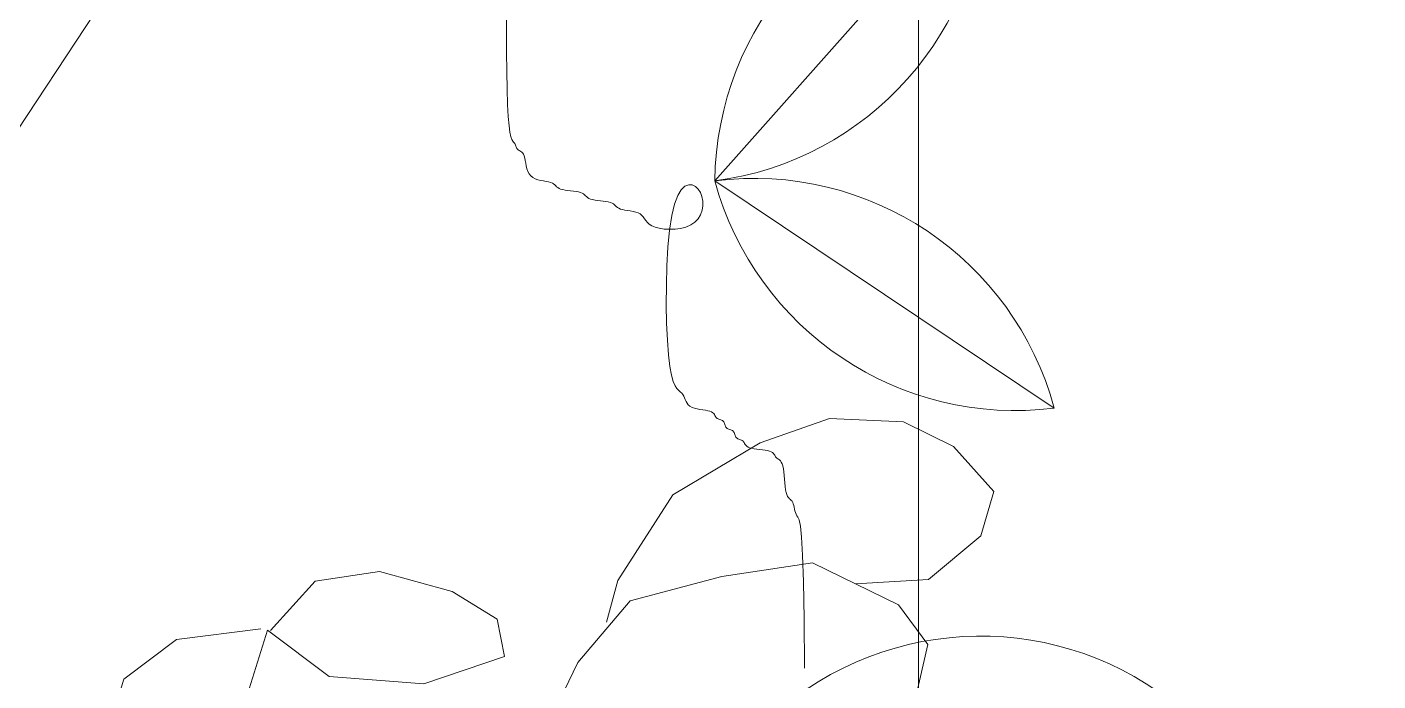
# Model space of a CAD drawing. Header units: millimetres. Extents: x 42 to 552, y 43 to 535.
# Drawn here: x 285.4556 to 285.6748, y 504.4771 to 504.5831 of the extents above; entities that cross this region are included whole.
import ezdxf

# ---------------------------------------------------------------- set-up
doc = ezdxf.new("R2010")
doc.units = ezdxf.units.MM
doc.header["$LTSCALE"] = 0.75
doc.header["$MEASUREMENT"] = 0
doc.layers.add('Gramado', color=9, linetype='Continuous', lineweight=0)
doc.layers.add('Linhas', color=7, linetype='Continuous', lineweight=15)

# ---------------------------------------------------------------- blocks, each defined once
blk = doc.blocks.new('arbusto2vista')
for p, q in [((-0.2437933636612115, 0.2606370195019849), (-0.1938131823787899, 0.3364288530888189)), ((-0.1116054882124899, 0.2275617428612691), (-0.1003410256614075, 0.2314952110814943)), ((-0.1003410256614075, 0.2314952110814943), (-0.08837509000630916, 0.2309649033259689)), ((-0.08837509000630916, 0.2309649033259689), (-0.08023930093997933, 0.2270009940809246)), ((-0.125769704350887, 0.2191525103341974), (-0.1116054882124899, 0.2275617428612691)), ((-0.08023930093997933, 0.2270009940809246), (-0.07372654993145034, 0.2197058543588355)), ((-0.07372654993145034, 0.2197058543588355), (-0.0758103704662858, 0.2124771206552509)), ((-0.134700827692825, 0.2052493273450864), (-0.125769704350887, 0.2191525103341974)), ((-0.0758103704662858, 0.2124771206552509), (-0.08428365401368865, 0.2054171639827871)), ((-0.1838474405059287, 0.2051264717057393), (-0.1734000359390961, 0.2066956252790249)), ((-0.1734000359390961, 0.2066956252790249), (-0.1615920019665964, 0.2034576691712005)), ((-0.1031057205231036, 0.2081101917230512), (-0.1178569498169395, 0.2058755417506859)), ((-0.08915865355214692, 0.2013149187315832), (-0.1031057205231036, 0.2081101917230512)), ((-0.1910527477138544, 0.1971330235493838), (-0.1838474405059287, 0.2051264717057393)), ((-0.1365527856479503, 0.198496483709846), (-0.134700827692825, 0.2052493273450864)), ((-0.1178569498169395, 0.2058755417506859), (-0.1327226390592955, 0.2019300851992512)), ((-0.08428365401368865, 0.2054171639827871), (-0.0961321870376537, 0.2047125552273314)), ((-0.1615920019665964, 0.2034576691712005), (-0.1542760778676211, 0.1989881881774807)), ((-0.1327226390592955, 0.2019300851992512), (-0.1411929799242557, 0.1919244054367368)), ((-0.08438928591499462, 0.1948691881333389), (-0.08915865355214692, 0.2013149187315832)), ((-0.1926201002432322, 0.1973889347923716), (-0.2063063775784144, 0.1956936187494307)), ((-0.1542760778676211, 0.1989881881774807), (-0.1531237838810853, 0.1929051085850233)), ((-0.2063063775784144, 0.1956936187494307), (-0.2148707018964728, 0.189232051747581)), ((-0.1915751985570182, 0.1972183272970369), (-0.196060859249144, 0.1828858883052931)), ((-0.18154124023755, 0.189685083994334), (-0.1915751985570182, 0.1972183272970369)), ((-0.08635570381875368, 0.1864055379188869), (-0.08438928591499462, 0.1948691881333389)), ((-0.1531237838810853, 0.1929051085850233), (-0.1661818303681457, 0.1884872452237119)), ((-0.1411929799242557, 0.1919244054367368), (-0.1449027811993915, 0.1843101643461296)), ((-0.2148707018964728, 0.189232051747581), (-0.2184172409073426, 0.1773662488311629)), ((-0.1661818303681457, 0.1884872452237119), (-0.18154124023755, 0.189685083994334))]:
    blk.add_line(p, q)
blk = doc.blocks.new('arbusto8vista')
for p, q in [((-0.2117229357953363, 0.264233463783782), (-0.1236778428509808, 0.3633109320789885)), ((-0.2793575074731507, 0.3192328469332892), (-0.2793827278676986, 0.312625193426598)), ((-0.2793827278676986, 0.312625193426598), (-0.2793575074731507, 0.306017539919921)), ((-0.2793575074731507, 0.306017539919921), (-0.2792818462894786, 0.29968713061632)), ((-0.2792818462894786, 0.29968713061632), (-0.2791557443167108, 0.2939112097188712)), ((-0.2791557443167108, 0.2939112097188712), (-0.2789792015548471, 0.2889670214306648)), ((-0.2789792015548471, 0.2889670214306648), (-0.2787543197034097, 0.2850614487226864)), ((-0.2787543197034097, 0.2850614487226864), (-0.278491607260122, 0.2821199296376875)), ((-0.278491607260122, 0.2821199296376875), (-0.2782036744223149, 0.2799975409863293)), ((-0.2782036744223149, 0.2799975409863293), (-0.2779031313872053, 0.2785493595792587)), ((-0.2779031313872053, 0.2785493595792587), (-0.2776025883520958, 0.277630462227151)), ((-0.2776025883520958, 0.277630462227151), (-0.2773146555142887, 0.2770959257406673)), ((-0.2773146555142887, 0.2770959257406673), (-0.2770519430710294, 0.2768008269304687)), ((-0.2770519430710294, 0.2768008269304687), (-0.276827061219592, 0.2766002426072305)), ((-0.276827061219592, 0.2766002426072305), (-0.2766484166816383, 0.2763755038090778)), ((-0.2766484166816383, 0.2763755038090778), (-0.2765076022764958, 0.2761129584841484)), ((-0.2765076022764958, 0.2761129584841484), (-0.2763920073477948, 0.2758252088080155)), ((-0.2763920073477948, 0.2758252088080155), (-0.2762890212391937, 0.2755248569562951)), ((-0.2762890212391937, 0.2755248569562951), (-0.2761860332943797, 0.2752245051045605)), ((-0.2761860332943797, 0.2752245051045605), (-0.2760704328570398, 0.2749367554284419)), ((-0.2760704328570398, 0.2749367554284419), (-0.2759296092708325, 0.2746742101034982)), ((-0.2759296092708325, 0.2746742101034982), (-0.2757509518793881, 0.2744494713053598)), ((-0.2757509518793881, 0.2744494713053598), (-0.2755260536550566, 0.2742688401726383)), ((-0.2755260536550566, 0.2742688401726383), (-0.2752633220845553, 0.2741134136961136)), ((-0.2752633220845553, 0.2741134136961136), (-0.2749753682832932, 0.2739579878296041)), ((-0.2749753682832932, 0.2739579878296041), (-0.2746748033666506, 0.2737773585268997)), ((-0.2746748033666506, 0.2737773585268997), (-0.2743742384500081, 0.273546321741847)), ((-0.2743742384500081, 0.273546321741847), (-0.274086284648746, 0.2732396734282219)), ((-0.274086284648746, 0.2732396734282219), (-0.2738235530782447, 0.2728322095398426)), ((-0.2738235530782447, 0.2728322095398426), (-0.2735986548539131, 0.2722987260305416)), ((-0.2735986548539131, 0.2722987260305416), (-0.2734178956864355, 0.2716245205146066)), ((-0.2734178956864355, 0.2716245205146066), (-0.2732623596678252, 0.2708368972483157)), ((-0.2732623596678252, 0.2708368972483157), (-0.2731068254854279, 0.2699736621484732)), ((-0.2731068254854279, 0.2699736621484732), (-0.2729260718265891, 0.2690726211318406)), ((-0.2729260718265891, 0.2690726211318406), (-0.2726948773786262, 0.268171580115208)), ((-0.2726948773786262, 0.268171580115208), (-0.2723880208289131, 0.2673083450153655)), ((-0.2723880208289131, 0.2673083450153655), (-0.2719802808647671, 0.2665207217490746)), ((-0.2719802808647671, 0.2665207217490746), (-0.2714464361735338, 0.2658465162331396)), ((-0.2714464361735338, 0.2658465162331396), (-0.2707717742463274, 0.2653130327238244)), ((-0.2707717742463274, 0.2653130327238244), (-0.2699836177892792, 0.2649055688354593)), ((-0.2699836177892792, 0.2649055688354593), (-0.2691197983123743, 0.2645989205218342)), ((-0.2691197983123743, 0.2645989205218342), (-0.2682181473255412, 0.2643678837367673)), ((-0.2682181473255412, 0.2643678837367673), (-0.267316496338708, 0.2641872544340771)), ((-0.267316496338708, 0.2641872544340771), (-0.2664526768618032, 0.2640318285675676)), ((-0.2664526768618032, 0.2640318285675676), (-0.265664520404755, 0.2638764020910429)), ((-0.265664520404755, 0.2638764020910429), (-0.2649898584775485, 0.2636957709583214)), ((-0.2649898584775485, 0.2636957709583214), (-0.2644539120867648, 0.263471032160183)), ((-0.2644539120867648, 0.263471032160183), (-0.2640314602257945, 0.2632084868352393)), ((-0.2640314602257945, 0.2632084868352393), (-0.2636846713847092, 0.2629207371591065)), ((-0.2117229357953363, 0.264233463783782), (-0.1015730917929432, 0.190509010706009)), ((-0.2636846713847092, 0.2629207371591065), (-0.2633757140535522, 0.2626203853073861)), ((-0.2633757140535522, 0.2626203853073861), (-0.2630667567223952, 0.2623200334556657)), ((-0.2630667567223952, 0.2623200334556657), (-0.2627199678812815, 0.2620322837795328)), ((-0.2627199678812815, 0.2620322837795328), (-0.2622975160203111, 0.2617697384546034)), ((-0.2622975160203111, 0.2617697384546034), (-0.2617615696295559, 0.2615449996564507)), ((-0.2617615696295559, 0.2615449996564507), (-0.261086907702321, 0.2613664688863366)), ((-0.261086907702321, 0.2613664688863366), (-0.2602987512453012, 0.2612257449480069)), ((-0.2602987512453012, 0.2612257449480069), (-0.2594349317683964, 0.2611102259708815)), ((-0.2594349317683964, 0.2611102259708815), (-0.2585332807815348, 0.2610073100843664)), ((-0.2585332807815348, 0.2610073100843664), (-0.2576316297947017, 0.2609043954178674)), ((-0.2576316297947017, 0.2609043954178674), (-0.2567678103177968, 0.2607888801008045)), ((-0.2567678103177968, 0.2607888801008045), (-0.255979653860777, 0.2606481622625694)), ((-0.255979653860777, 0.2606481622625694), (-0.2553049919335422, 0.2604696400325679)), ((-0.2553049919335422, 0.2604696400325679), (-0.2547690455427585, 0.260244912112924)), ((-0.2547690455427585, 0.260244912112924), (-0.2543465936817881, 0.2599823794965062)), ((-0.2543465936817881, 0.2599823794965062), (-0.2539998048407028, 0.2596946437489152)), ((-0.2539998048407028, 0.2596946437489152), (-0.2536908475095458, 0.2593943064357376)), ((-0.2536908475095458, 0.2593943064357376), (-0.2533818901783889, 0.25909396912256)), ((-0.2533818901783889, 0.25909396912256), (-0.2530351013373036, 0.258806233374969)), ((-0.2530351013373036, 0.258806233374969), (-0.2526126494763332, 0.2585437007585512)), ((-0.2237617915209853, 0.2594279004438249), (-0.2248126795485064, 0.256663861642636)), ((-0.2226100182428183, 0.2613350028945831), (-0.2237617915209853, 0.2594279004438249)), ((-0.2214078023393427, 0.2624859848746866), (-0.2226100182428183, 0.2613350028945831)), ((-0.2202055864358385, 0.2629816622638828), (-0.2214078023393427, 0.2624859848746866)), ((-0.2190538131576716, 0.262922850941905), (-0.2202055864358385, 0.2629816622638828)), ((-0.2180029251301505, 0.2624103667885294), (-0.2190538131576716, 0.262922850941905)), ((-0.2171033649785841, 0.2615450256835032), (-0.2180029251301505, 0.2624103667885294)), ((-0.2163992699236417, 0.2604213425712771), (-0.2171033649785841, 0.2615450256835032)), ((-0.215909555567265, 0.2591086286551274), (-0.2163992699236417, 0.2604213425712771)), ((-0.2156468321066995, 0.2576698942030191), (-0.215909555567265, 0.2591086286551274)), ((-0.2526126494763332, 0.2585437007585512), (-0.2520767030855495, 0.2583189728389073)), ((-0.2520767030855495, 0.2583189728389073), (-0.2514020411583431, 0.2581404506089058)), ((-0.2514020411583431, 0.2581404506089058), (-0.2506138847012949, 0.2579997327706707)), ((-0.2506138847012949, 0.2579997327706707), (-0.24975006522439, 0.2578842174536078)), ((-0.24975006522439, 0.2578842174536078), (-0.2488484142375569, 0.2577813027871088)), ((-0.2488484142375569, 0.2577813027871088), (-0.2479467632506953, 0.2576783869005936)), ((-0.2479467632506953, 0.2576783869005936), (-0.2470829437737905, 0.2575628679234683)), ((-0.2470829437737905, 0.2575628679234683), (-0.2462947873167707, 0.2574221439851385)), ((-0.2462947873167707, 0.2574221439851385), (-0.2456201253895642, 0.2572436132150244)), ((-0.2456201253895642, 0.2572436132150244), (-0.2450841789222693, 0.2570188744168718)), ((-0.2450841789222693, 0.2570188744168718), (-0.2446617265257203, 0.2567563290919423)), ((-0.2446617265257203, 0.2567563290919423), (-0.2443149362309782, 0.2564685794158095)), ((-0.2443149362309782, 0.2564685794158095), (-0.2440059760689905, 0.2561682275640891)), ((-0.2440059760689905, 0.2561682275640891), (-0.2436970140707899, 0.2558678757123545)), ((-0.2436970140707899, 0.2558678757123545), (-0.2433502182673806, 0.2555801260362358)), ((-0.2433502182673806, 0.2555801260362358), (-0.2429277566897952, 0.2553175807112922)), ((-0.2429277566897952, 0.2553175807112922), (-0.2423917973690095, 0.2550928419131537)), ((-0.2423917973690095, 0.2550928419131537), (-0.2417171190688805, 0.2549132609108966)), ((-0.2417171190688805, 0.2549132609108966), (-0.2409289434846187, 0.2547651853476367)), ((-0.2409289434846187, 0.2547651853476367), (-0.2400651030442589, 0.2546297119599643)), ((-0.2400651030442589, 0.2546297119599643), (-0.2391634301758927, 0.2544879374844982)), ((-0.2391634301758927, 0.2544879374844982), (-0.2382617573074981, 0.2543209586578428)), ((-0.2382617573074981, 0.2543209586578428), (-0.2373979168671383, 0.2541098722165884)), ((-0.2248126795485064, 0.256663861642636), (-0.2257122397000728, 0.252942070611283)), ((-0.2163467090728659, 0.2532276703107499), (-0.2158527986622119, 0.2546664047628582)), ((-0.2158527986622119, 0.2546664047628582), (-0.2156237097392761, 0.2561681494829315)), ((-0.2156237097392761, 0.2561681494829315), (-0.2156468321066995, 0.2576698942030191)), ((-0.2373979168671383, 0.2541098722165884), (-0.2366097412829049, 0.2538357748973681)), ((-0.2366097412829049, 0.2538357748973681), (-0.2359350629827759, 0.2534797634367436)), ((-0.2359350629827759, 0.2534797634367436), (-0.2353959510361676, 0.2530302858404667)), ((-0.2353959510361676, 0.2530302858404667), (-0.234951421077767, 0.2525051951905937)), ((-0.234951421077767, 0.2525051951905937), (-0.2345447253836141, 0.2519296958383279)), ((-0.2345447253836141, 0.2519296958383279), (-0.2341191162297775, 0.2513289921348871)), ((-0.2341191162297775, 0.2513289921348871), (-0.2336178458922689, 0.2507282884314321)), ((-0.2336178458922689, 0.2507282884314321), (-0.2329841666471566, 0.2501527890791806)), ((-0.2329841666471566, 0.2501527890791806), (-0.2321613307704524, 0.2496276984293075)), ((-0.2257122397000728, 0.252942070611283), (-0.2264205382306272, 0.2482226211212151)), ((-0.2195287590006672, 0.2499059790376492), (-0.2181794351462258, 0.2507912732823598)), ((-0.2181794351462258, 0.2507912732823598), (-0.217118051168427, 0.2519149563946002)), ((-0.217118051168427, 0.2519149563946002), (-0.2163467090728659, 0.2532276703107499)), ((-0.2321613307704524, 0.2496276984293075), (-0.2310925905382248, 0.2491782208330164)), ((-0.2310925905382248, 0.2491782208330164), (-0.2297432666837835, 0.2488285104093677)), ((-0.2297432666837835, 0.2488285104093677), (-0.2281669537697155, 0.2485985203488923)), ((-0.2281669537697155, 0.2485985203488923), (-0.2264393148159058, 0.2485071536099639)), ((-0.2264205382306272, 0.2482226211212151), (-0.2269396769162313, 0.2427092455486957)), ((-0.2264393148159058, 0.2485071536099639), (-0.2246360128422111, 0.2485733131509846)), ((-0.2246360128422111, 0.2485733131509846), (-0.2228327108685164, 0.2488159019303424)), ((-0.2228327108685164, 0.2488159019303424), (-0.2211050719147067, 0.2492538229064394)), ((-0.2211050719147067, 0.2492538229064394), (-0.2195287590006672, 0.2499059790376492)), ((-0.2269396769162313, 0.2427092455486957), (-0.2272822664131979, 0.2366665859212276)), ((-0.2272822664131979, 0.2366665859212276), (-0.2274609173778686, 0.2303592842662709)), ((-0.2274609173778686, 0.2303592842662709), (-0.2274882404665846, 0.2240519826113285)), ((-0.2274882404665846, 0.2240519826113285), (-0.2273768463356873, 0.2180093229838462)), ((-0.2273768463356873, 0.2180093229838462), (-0.2271393456414614, 0.212495947411341)), ((-0.2271393456414614, 0.212495947411341), (-0.2267883490402482, 0.2077764979212731)), ((-0.2267883490402482, 0.2077764979212731), (-0.2263385689644792, 0.2040473556716478)), ((-0.2263385689644792, 0.2040473556716478), (-0.2258131249507187, 0.2012318583426236)), ((-0.2258131249507187, 0.2012318583426236), (-0.225237238311621, 0.1991850827448332)), ((-0.225237238311621, 0.1991850827448332), (-0.2246361303598974, 0.197762105688966)), ((-0.2246361303598974, 0.197762105688966), (-0.2240350224081453, 0.1968180039856549)), ((-0.2240350224081453, 0.1968180039856549), (-0.2234591357690761, 0.1962078544455892)), ((-0.2234591357690761, 0.1962078544455892), (-0.2229336917552871, 0.1957867338794301)), ((-0.2229336917552871, 0.1957867338794301), (-0.2224839116795181, 0.1954097190978246)), ((-0.2224839116795181, 0.1954097190978246), (-0.2221255589003874, 0.1949602415015477)), ((-0.2221255589003874, 0.1949602415015477), (-0.2218365649605971, 0.1944351508516746)), ((-0.2218365649605971, 0.1944351508516746), (-0.2215854034488416, 0.1938596514994089)), ((-0.2215854034488416, 0.1938596514994089), (-0.2213405479538437, 0.1932589477959681)), ((-0.2213405479538437, 0.1932589477959681), (-0.221070472064298, 0.1926582440925131)), ((-0.221070472064298, 0.1926582440925131), (-0.2207436493688988, 0.1920827447402473)), ((-0.2207436493688988, 0.1920827447402473), (-0.2203285534563406, 0.1915576540903885)), ((-0.2203285534563406, 0.1915576540903885), (-0.2197936579153463, 0.1911081764940974)), ((-0.2197936579153463, 0.1911081764940974), (-0.2191189959881115, 0.1907521650843194)), ((-0.2191189959881115, 0.1907521650843194), (-0.2183308395310917, 0.1904780681209246)), ((-0.2183308395310917, 0.1904780681209246), (-0.2174670200541868, 0.1902669826455252)), ((-0.2174670200541868, 0.1902669826455252), (-0.2165653690673253, 0.1901000056997191)), ((-0.2165653690673253, 0.1901000056997191), (-0.2156637180804921, 0.1899582343251467)), ((-0.2156637180804921, 0.1899582343251467), (-0.2147998986035873, 0.1898227655633775)), ((-0.2147998986035873, 0.1898227655633775), (-0.2140117421465675, 0.1896746964560379)), ((-0.2140117421465675, 0.1896746964560379), (-0.2133370802193326, 0.1894951240447398)), ((-0.2133370802193326, 0.1894951240447398), (-0.2128032355280993, 0.1892703961250959)), ((-0.2128032355280993, 0.1892703961250959), (-0.2123954955639533, 0.189007863508678)), ((-0.2123954955639533, 0.189007863508678), (-0.2120886390142402, 0.188720127761087)), ((-0.2120886390142402, 0.188720127761087), (-0.2118574445663057, 0.1884197904479095)), ((-0.2118574445663057, 0.1884197904479095), (-0.2116766909074386, 0.1881194531347319)), ((-0.2116766909074386, 0.1881194531347319), (-0.2115211567250697, 0.1878317173871409)), ((-0.2115211567250697, 0.1878317173871409), (-0.2113656207064594, 0.187569184770723)), ((-0.2113656207064594, 0.187569184770723), (-0.2111848615389817, 0.1873444568510791)), ((-0.2111848615389817, 0.1873444568510791), (-0.2109599633146217, 0.1871659346210777)), ((-0.2109599633146217, 0.1871659346210777), (-0.2106972317441205, 0.1870252167828426)), ((-0.2106972317441205, 0.1870252167828426), (-0.2104092779428584, 0.1869097014657797)), ((-0.2104092779428584, 0.1869097014657797), (-0.2101087130262158, 0.1868067867992806)), ((-0.2101087130262158, 0.1868067867992806), (-0.2098081481095733, 0.1867038709127655)), ((-0.2098081481095733, 0.1867038709127655), (-0.2095201943083111, 0.1865883519356402)), ((-0.2095201943083111, 0.1865883519356402), (-0.2092574627378099, 0.1864476279973104)), ((-0.2092574627378099, 0.1864476279973104), (-0.2090325645134783, 0.1862690972271963)), ((-0.2090325645134783, 0.1862690972271963), (-0.2088539071220623, 0.1860443584290437)), ((-0.2088539071220623, 0.1860443584290437), (-0.2087130835358266, 0.1857818131041142)), ((-0.2087130835358266, 0.1857818131041142), (-0.2085974830984867, 0.1854940634279814)), ((-0.2085974830984867, 0.1854940634279814), (-0.2084944951536727, 0.185193711576261)), ((-0.2084944951536727, 0.185193711576261), (-0.2083915090451001, 0.1848933597245406)), ((-0.2083915090451001, 0.1848933597245406), (-0.2082759141163706, 0.1846056100484077)), ((-0.2082759141163706, 0.1846056100484077), (-0.2081350997112281, 0.1843430647234641)), ((-0.2081350997112281, 0.1843430647234641), (-0.2079564551733029, 0.1841183259253256)), ((-0.2079564551733029, 0.1841183259253256), (-0.2077315733218654, 0.1839397951043651)), ((-0.2077315733218654, 0.1839397951043651), (-0.2074688608785777, 0.1837990708102097)), ((-0.2074688608785777, 0.1837990708102097), (-0.2071809280407706, 0.1836835508672294)), ((-0.2071809280407706, 0.1836835508672294), (-0.2068803850056611, 0.1835806330998651)), ((-0.2068803850056611, 0.1835806330998651), (-0.20657984197058, 0.1834777153324865)), ((-0.20657984197058, 0.1834777153324865), (-0.2062919091327444, 0.1833621953895204)), ((-0.2062919091327444, 0.1833621953895204), (-0.2060291966894852, 0.1832214710953508)), ((-0.2060291966894852, 0.1832214710953508), (-0.2058043148380477, 0.1830429402743903)), ((-0.2058043148380477, 0.1830429402743903), (-0.2056256703001225, 0.1828182014762518)), ((-0.2056256703001225, 0.1828182014762518), (-0.2054848558949516, 0.1825556561513082)), ((-0.2054848558949516, 0.1825556561513082), (-0.2053692609662505, 0.1822679064751895)), ((-0.2053692609662505, 0.1822679064751895), (-0.2052662748576495, 0.1819675546234549)), ((-0.2052662748576495, 0.1819675546234549), (-0.2051632869128639, 0.1816672027717345)), ((-0.2051632869128639, 0.1816672027717345), (-0.2050476864754955, 0.1813794530956017)), ((-0.2050476864754955, 0.1813794530956017), (-0.2049068628892883, 0.1811169077706722)), ((-0.2049068628892883, 0.1811169077706722), (-0.2047282054978439, 0.1808921689725196)), ((-0.2047282054978439, 0.1808921689725196), (-0.2045033072735123, 0.1807136382024055)), ((-0.2045033072735123, 0.1807136382024055), (-0.204240575703011, 0.1805729142640757)), ((-0.204240575703011, 0.1805729142640757), (-0.2039526219017489, 0.1804573952869504)), ((-0.2039526219017489, 0.1804573952869504), (-0.2036520569851064, 0.1803544794004353)), ((-0.2036520569851064, 0.1803544794004353), (-0.2033514920684638, 0.1802515647339362)), ((-0.2033514920684638, 0.1802515647339362), (-0.2030635382672017, 0.1801360494168733)), ((-0.2030635382672017, 0.1801360494168733), (-0.2028008066967004, 0.1799953315786382)), ((-0.2028008066967004, 0.1799953315786382), (-0.2025759084723688, 0.1798168093486368)), ((-0.2025759084723688, 0.1798168093486368), (-0.2023951493048912, 0.1795920814289929)), ((-0.2023951493048912, 0.1795920814289929), (-0.2022396132862809, 0.179329548812575)), ((-0.2022396132862809, 0.179329548812575), (-0.2020840791038836, 0.179041813064984)), ((-0.2020840791038836, 0.179041813064984), (-0.2019033254450449, 0.1787414757518064)), ((-0.2019033254450449, 0.1787414757518064), (-0.2016721309970819, 0.1784411384386289)), ((-0.2016721309970819, 0.1784411384386289), (-0.2013652744473688, 0.1781534026910379)), ((-0.2013652744473688, 0.1781534026910379), (-0.2009575344832228, 0.17789087007462)), ((-0.2009575344832228, 0.17789087007462), (-0.2004236897919895, 0.1776661421549761)), ((-0.2004236897919895, 0.1776661421549761), (-0.1997490278647831, 0.1774876199249746)), ((-0.1997490278647831, 0.1774876199249746), (-0.1989608714077349, 0.1773469020867395)), ((-0.1989608714077349, 0.1773469020867395), (-0.19809705193083, 0.1772313867696766)), ((-0.19809705193083, 0.1772313867696766), (-0.1971954009439969, 0.1771284721031776)), ((-0.1971954009439969, 0.1771284721031776), (-0.1962937499571638, 0.1770255562166625)), ((-0.1962937499571638, 0.1770255562166625), (-0.1954299304802589, 0.1769100372395371)), ((-0.1954299304802589, 0.1769100372395371), (-0.1946417740232107, 0.1767693133012074)), ((-0.1946417740232107, 0.1767693133012074), (-0.1939671120960043, 0.1765907825310933)), ((-0.1939671120960043, 0.1765907825310933), (-0.1934332674812822, 0.1763660437329406)), ((-0.1934332674812822, 0.1763660437329406), (-0.1930255280526865, 0.1761034984080112)), ((-0.1930255280526865, 0.1761034984080112), (-0.1927186729566586, 0.1758157487318783)), ((-0.1927186729566586, 0.1758157487318783), (-0.1924874813395263, 0.1755153968801579)), ((-0.1924874813395263, 0.1755153968801579), (-0.1923067323477312, 0.1752150450284375)), ((-0.1923067323477312, 0.1752150450284375), (-0.1921512051276295, 0.1749272953523047)), ((-0.1921512051276295, 0.1749272953523047), (-0.1919956788256627, 0.174664750027361)), ((-0.1919956788256627, 0.174664750027361), (-0.191814932588187, 0.1744400112292226)), ((-0.191814932588187, 0.1744400112292226), (-0.1915900507367496, 0.1742583299152045)), ((-0.1915900507367496, 0.1742583299152045), (-0.1913273382934904, 0.1740955521695753)), ((-0.1913273382934904, 0.1740955521695753), (-0.1910394054556548, 0.1739201728583737)), ((-0.1910394054556548, 0.1739201728583737), (-0.1907388624205737, 0.1737006868475817)), ((-0.1907388624205737, 0.1737006868475817), (-0.1904383193854642, 0.173405589003238)), ((-0.1904383193854642, 0.173405589003238), (-0.1901503865476286, 0.1730033741913388)), ((-0.1901503865476286, 0.1730033741913388), (-0.1898876741043694, 0.1724625372779087)), ((-0.1898876741043694, 0.1724625372779087), (-0.1896627922529319, 0.1717515731289438)), ((-0.1896627922529319, 0.1717515731289438), (-0.1894841477150067, 0.1708526288148562)), ((-0.1894841477150067, 0.1708526288148562), (-0.1893433333098358, 0.1698024602236359)), ((-0.1893433333098358, 0.1698024602236359), (-0.1892277383811347, 0.1686514754476605)), ((-0.1892277383811347, 0.1686514754476605), (-0.1891247522725621, 0.1674500825793075)), ((-0.1891247522725621, 0.1674500825793075), (-0.1890217643277481, 0.1662486897109545)), ((-0.1890217643277481, 0.1662486897109545), (-0.1889061638904082, 0.1650977049349649)), ((-0.1889061638904082, 0.1650977049349649), (-0.1887653403041725, 0.1640475363437588)), ((-0.1887653403041725, 0.1640475363437588), (-0.1885866829127565, 0.1631485920296711)), ((-0.1885866829127565, 0.1631485920296711), (-0.1883617846883965, 0.1624365777502419)), ((-0.1883617846883965, 0.1624365777502419), (-0.1880990531179236, 0.161888389923547)), ((-0.1880990531179236, 0.161888389923547), (-0.1878110993166615, 0.1614662226327965)), ((-0.1878110993166615, 0.1614662226327965), (-0.187510534400019, 0.1611322699612145)), ((-0.187510534400019, 0.1611322699612145), (-0.187209969483348, 0.1608487259920253)), ((-0.187209969483348, 0.1608487259920253), (-0.1869220156820859, 0.1605777848084387)), ((-0.1869220156820859, 0.1605777848084387), (-0.186659284111613, 0.1602816404936789)), ((-0.186659284111613, 0.1602816404936789), (-0.186434385887253, 0.1599224871309701)), ((-0.186434385887253, 0.1599224871309701), (-0.1862552030709423, 0.1594730204131736)), ((-0.1862552030709423, 0.1594730204131736), (-0.186110701510529, 0.1589479424718263)), ((-0.186110701510529, 0.1589479424718263), (-0.1859851180003318, 0.1583724570481024)), ((-0.1859851180003318, 0.1583724570481024), (-0.1858626893347264, 0.1577717678832045)), ((-0.1858626893347264, 0.1577717678832045), (-0.18572765230806, 0.1571710787182923)), ((-0.18572765230806, 0.1571710787182923), (-0.1855642437146798, 0.1565955932945826)), ((-0.1855642437146798, 0.1565955932945826), (-0.1853567003489331, 0.1560705153532211)), ((-0.1853567003489331, 0.1560705153532211), (-0.1850892590051672, 0.1556210486354388)), ((-0.1850892590051672, 0.1556210486354388), (-0.1847535125026809, 0.1551715808501228)), ((-0.1847535125026809, 0.1551715808501228), (-0.1843704777603818, 0.1542432355772121)), ((-0.1843704777603818, 0.1542432355772121), (-0.1839685277221861, 0.1522563203643443)), ((-0.1839685277221861, 0.1522563203643443), (-0.1835760353319529, 0.1486311427591858)), ((-0.1835760353319529, 0.1486311427591858), (-0.1832213735335415, 0.1427880103093884)), ((-0.1832213735335415, 0.1427880103093884), (-0.1829329152708112, 0.1341472305626041)), ((-0.1829329152708112, 0.1341472305626041), (-0.1827390334876782, 0.1221291110664993)), ((-0.1827390334876782, 0.1221291110664993), (-0.1826681011280016, 0.1061539593687257))]:
    blk.add_line(p, q)
for centre, start, end in [((-0.2246852924478731, 0.3644117750054789), 277.3727001703446, 359.3755791605024), ((-0.1107154861984156, 0.2631326208572773), 97.37270017034291, 179.3755791605007), ((-0.1990510029787629, 0.1640180016638908), 15.20374767258235, 97.2066266627398), ((-0.114245024609545, 0.2907244728259855), 195.2037476725843, 277.2066266627415), ((-0.1254403831663069, 0.01555100415625077), 44.75922524125048, 126.7621042314083)]:
    blk.add_arc(centre, 0.1010134482592243, start, end)

msp = doc.modelspace()

# ---------------------------------------------------------------- linework, layer by layer
at = {"layer": 'Linhas'}
msp.add_lwpolyline([(285.6002793793048, 507.2377642132709), (285.8464921939626, 507.2377642132709), (285.8464921939626, 504.2377642132712), (285.6002793793048, 504.2377642132712)], close=True, dxfattribs=at)

# ---------------------------------------------------------------- block references
at = {"layer": 'Gramado', "xscale": 0.5, "yscale": 0.5, "zscale": 0.5}
msp.add_blockref('arbusto8vista', (285.6730797508817, 504.4260773757333), dxfattribs=at)
at = {"layer": 'Gramado'}
msp.add_blockref('arbusto2vista', (285.6861905511387, 504.2881261748403), dxfattribs=at)

doc.saveas('drawing.dxf')
